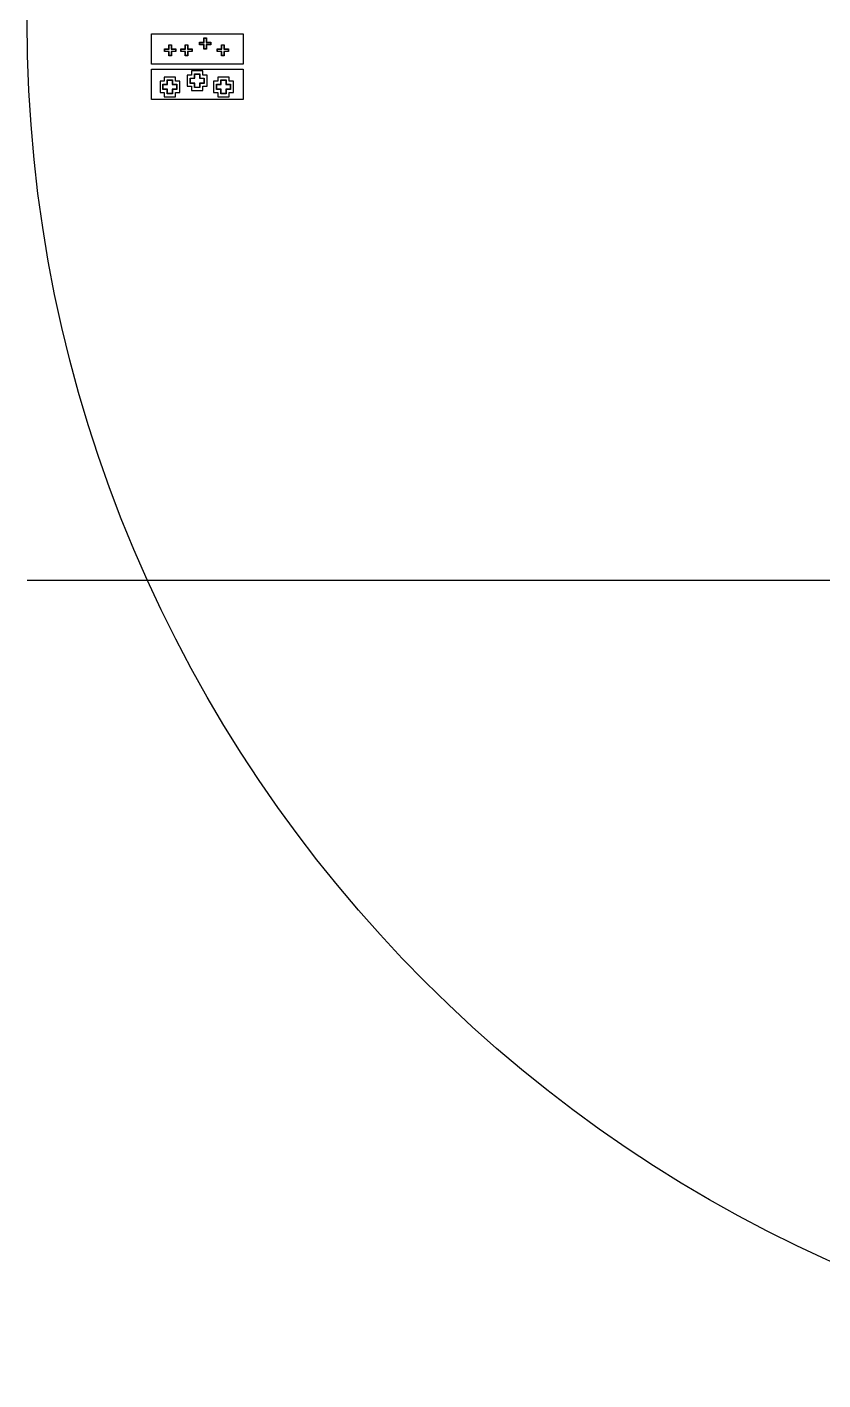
# Model space of a CAD drawing. Extents: x 1828 to 103828, y 11639 to 113639.
# Drawn here: x 1828 to 31699, y 11639 to 62389 of the extents above; entities that cross this region are included whole.
import ezdxf

# ---------------------------------------------------------------- set-up
doc = ezdxf.new("R2010")
doc.units = 13
for name, color, linetype in [('Flow - AZ50', 80, 'Continuous'), ('Flow - SU8', 140, 'Continuous'), ('OPAQUE', 10, 'Continuous')]:
    doc.layers.add(name, color=color, linetype=linetype)

msp = doc.modelspace()

# ---------------------------------------------------------------- linework, layer by layer
msp.add_line((1828, 41639), (103828, 41639))
at = {"layer": 'Flow - AZ50'}
for points in [[(8552, 61729), (8552, 61569), (8472, 61569), (8472, 61729), (8312, 61729), (8312, 61809), (8472, 61809), (8472, 61969), (8552, 61969), (8552, 61809), (8712, 61809), (8712, 61729)], [(7240, 61478), (7240, 61318), (7160, 61318), (7160, 61478), (7000, 61478), (7000, 61558), (7160, 61558), (7160, 61718), (7240, 61718), (7240, 61558), (7400, 61558), (7400, 61478)], [(7851, 61478), (7851, 61318), (7771, 61318), (7771, 61478), (7611, 61478), (7611, 61558), (7771, 61558), (7771, 61718), (7851, 61718), (7851, 61558), (8011, 61558), (8011, 61478)], [(9214, 61478), (9214, 61318), (9134, 61318), (9134, 61478), (8974, 61478), (8974, 61558), (9134, 61558), (9134, 61718), (9214, 61718), (9214, 61558), (9374, 61558), (9374, 61478)], [(7278, 60055), (7278, 59895), (7098, 59895), (7098, 60055), (6938, 60055), (6938, 60235), (7098, 60235), (7098, 60395), (7278, 60395), (7278, 60235), (7438, 60235), (7438, 60055)], [(8303, 60287), (8303, 60127), (8123, 60127), (8123, 60287), (7963, 60287), (7963, 60467), (8123, 60467), (8123, 60627), (8303, 60627), (8303, 60467), (8463, 60467), (8463, 60287)], [(9291, 60055), (9291, 59895), (9111, 59895), (9111, 60055), (8951, 60055), (8951, 60235), (9111, 60235), (9111, 60395), (9291, 60395), (9291, 60235), (9450, 60235), (9450, 60055)]]:
    msp.add_lwpolyline(points, close=True, dxfattribs=at)
at = {"layer": 'Flow - SU8'}
for points in [[(9938, 60998), (6498, 60998), (6498, 62139), (9938, 62139)], [(8462, 61719), (8302, 61719), (8302, 61819), (8462, 61819), (8462, 61979), (8562, 61979), (8562, 61819), (8722, 61819), (8722, 61719), (8562, 61719), (8562, 61559), (8462, 61559)], [(7150, 61468), (6990, 61468), (6990, 61568), (7150, 61568), (7150, 61728), (7250, 61728), (7250, 61568), (7410, 61568), (7410, 61468), (7250, 61468), (7250, 61308), (7150, 61308)], [(7761, 61468), (7601, 61468), (7601, 61568), (7761, 61568), (7761, 61728), (7861, 61728), (7861, 61568), (8021, 61568), (8021, 61468), (7861, 61468), (7861, 61308), (7761, 61308)], [(9124, 61468), (8964, 61468), (8964, 61568), (9124, 61568), (9124, 61728), (9224, 61728), (9224, 61568), (9384, 61568), (9384, 61468), (9224, 61468), (9224, 61308), (9124, 61308)], [(9938, 59667), (6498, 59667), (6498, 60808), (9938, 60808)], [(7398, 59775), (7398, 59935), (7558, 59935), (7558, 60355), (7398, 60355), (7398, 60515), (6978, 60515), (6978, 60355), (6818, 60355), (6818, 59935), (6978, 59935), (6978, 59775), (7398, 59775)], [(7088, 60045), (6928, 60045), (6928, 60245), (7088, 60245), (7088, 60405), (7288, 60405), (7288, 60245), (7448, 60245), (7448, 60045), (7288, 60045), (7288, 59885), (7088, 59885)], [(8423, 60007), (8423, 60167), (8583, 60167), (8583, 60587), (8423, 60587), (8423, 60747), (8003, 60747), (8003, 60587), (7843, 60587), (7843, 60167), (8003, 60167), (8003, 60007), (8423, 60007)], [(8113, 60277), (7953, 60277), (7953, 60477), (8113, 60477), (8113, 60637), (8313, 60637), (8313, 60477), (8473, 60477), (8473, 60277), (8313, 60277), (8313, 60117), (8113, 60117)], [(9411, 59775), (9411, 59935), (9570, 59935), (9570, 60355), (9411, 60355), (9411, 60515), (8991, 60515), (8991, 60355), (8831, 60355), (8831, 59935), (8991, 59935), (8991, 59775), (9411, 59775)], [(9101, 60045), (8941, 60045), (8941, 60245), (9101, 60245), (9101, 60405), (9301, 60405), (9301, 60245), (9460, 60245), (9460, 60045), (9301, 60045), (9301, 59885), (9101, 59885)]]:
    msp.add_lwpolyline(points, close=True, dxfattribs=at)
at = {"layer": 'OPAQUE'}
msp.add_circle((52828, 62639), 51000, dxfattribs=at)

doc.saveas('drawing.dxf')
